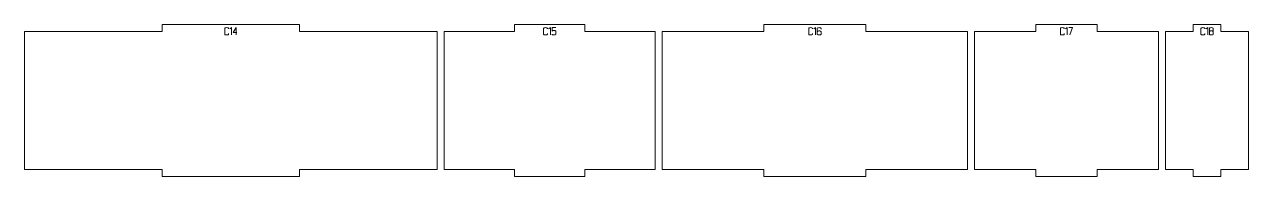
# Model space of a CAD drawing. Header units: centimetres. Extents: x -249 to 275, y -506 to 461.
# Drawn here: x -156.4 to -103.5, y 204.3 to 210.9 of the extents above; entities that cross this region are included whole.
import ezdxf

# ---------------------------------------------------------------- set-up
doc = ezdxf.new("R2010")
doc.units = ezdxf.units.CM
doc.header["$MEASUREMENT"] = 0
doc.layers.add('Capa 1', color=7, linetype='Continuous')

msp = doc.modelspace()

# ---------------------------------------------------------------- linework, layer by layer
at = {"layer": 'Capa 1', "color": 240, "lineweight": 9}
for points in [[(-156.44041, 210.63954), (-156.44041, 210.63954), (-156.44041, 204.63954), (-156.44041, 204.63954), (-156.44041, 204.63954), (-150.48773, 204.63954), (-150.48773, 204.63954), (-150.48773, 204.63954), (-150.48773, 204.33954), (-150.48773, 204.33954), (-150.48773, 204.33954), (-144.53504, 204.33954), (-144.53504, 204.33954), (-144.53504, 204.33954), (-144.53504, 204.63954), (-144.53504, 204.63954), (-144.53504, 204.63954), (-138.58235, 204.63954), (-138.58235, 204.63954), (-138.58235, 204.63954), (-138.58235, 210.63954), (-138.58235, 210.63954), (-138.58235, 210.63954), (-144.53504, 210.63954), (-144.53504, 210.63954), (-144.53504, 210.63954), (-144.53504, 210.93954), (-144.53504, 210.93954), (-144.53504, 210.93954), (-150.48773, 210.93954), (-150.48773, 210.93954), (-150.48773, 210.93954), (-150.48773, 210.63954), (-150.48773, 210.63954), (-150.48773, 210.63954), (-156.44041, 210.63954), (-156.44041, 210.63954)], [(-138.28235, 210.63954), (-138.28235, 210.63954), (-138.28235, 204.63954), (-138.28235, 204.63954), (-138.28235, 204.63954), (-135.23736, 204.63954), (-135.23736, 204.63954), (-135.23736, 204.63954), (-135.23736, 204.33954), (-135.23736, 204.33954), (-135.23736, 204.33954), (-132.19238, 204.33954), (-132.19238, 204.33954), (-132.19238, 204.33954), (-132.19238, 204.63954), (-132.19238, 204.63954), (-132.19238, 204.63954), (-129.14739, 204.63954), (-129.14739, 204.63954), (-129.14739, 204.63954), (-129.14739, 210.63954), (-129.14739, 210.63954), (-129.14739, 210.63954), (-132.19238, 210.63954), (-132.19238, 210.63954), (-132.19238, 210.63954), (-132.19238, 210.93954), (-132.19238, 210.93954), (-132.19238, 210.93954), (-135.23736, 210.93954), (-135.23736, 210.93954), (-135.23736, 210.93954), (-135.23736, 210.63954), (-135.23736, 210.63954), (-135.23736, 210.63954), (-138.28235, 210.63954), (-138.28235, 210.63954)], [(-128.84739, 210.63954), (-128.84739, 210.63954), (-128.84739, 204.63954), (-128.84739, 204.63954), (-128.84739, 204.63954), (-124.44457, 204.63954), (-124.44457, 204.63954), (-124.44457, 204.63954), (-124.44457, 204.33954), (-124.44457, 204.33954), (-124.44457, 204.33954), (-120.04175, 204.33954), (-120.04175, 204.33954), (-120.04175, 204.33954), (-120.04175, 204.63954), (-120.04175, 204.63954), (-120.04175, 204.63954), (-115.63893, 204.63954), (-115.63893, 204.63954), (-115.63893, 204.63954), (-115.63893, 210.63954), (-115.63893, 210.63954), (-115.63893, 210.63954), (-120.04175, 210.63954), (-120.04175, 210.63954), (-120.04175, 210.63954), (-120.04175, 210.93954), (-120.04175, 210.93954), (-120.04175, 210.93954), (-124.44457, 210.93954), (-124.44457, 210.93954), (-124.44457, 210.93954), (-124.44457, 210.63954), (-124.44457, 210.63954), (-124.44457, 210.63954), (-128.84739, 210.63954), (-128.84739, 210.63954)], [(-115.33893, 210.63954), (-115.33893, 210.63954), (-115.33893, 204.63954), (-115.33893, 204.63954), (-115.33893, 204.63954), (-112.68272, 204.63954), (-112.68272, 204.63954), (-112.68272, 204.63954), (-112.68272, 204.33954), (-112.68272, 204.33954), (-112.68272, 204.33954), (-110.02652, 204.33954), (-110.02652, 204.33954), (-110.02652, 204.33954), (-110.02652, 204.63954), (-110.02652, 204.63954), (-110.02652, 204.63954), (-107.37031, 204.63954), (-107.37031, 204.63954), (-107.37031, 204.63954), (-107.37031, 210.63954), (-107.37031, 210.63954), (-107.37031, 210.63954), (-110.02652, 210.63954), (-110.02652, 210.63954), (-110.02652, 210.63954), (-110.02652, 210.93954), (-110.02652, 210.93954), (-110.02652, 210.93954), (-112.68272, 210.93954), (-112.68272, 210.93954), (-112.68272, 210.93954), (-112.68272, 210.63954), (-112.68272, 210.63954), (-112.68272, 210.63954), (-115.33893, 210.63954), (-115.33893, 210.63954)], [(-107.07031, 210.63954), (-107.07031, 210.63954), (-107.07031, 204.63954), (-107.07031, 204.63954), (-107.07031, 204.63954), (-105.87366, 204.63954), (-105.87366, 204.63954), (-105.87366, 204.63954), (-105.87366, 204.33954), (-105.87366, 204.33954), (-105.87366, 204.33954), (-104.677, 204.33954), (-104.677, 204.33954), (-104.677, 204.33954), (-104.677, 204.63954), (-104.677, 204.63954), (-104.677, 204.63954), (-103.48035, 204.63954), (-103.48035, 204.63954), (-103.48035, 204.63954), (-103.48035, 210.63954), (-103.48035, 210.63954), (-103.48035, 210.63954), (-104.677, 210.63954), (-104.677, 210.63954), (-104.677, 210.63954), (-104.677, 210.93954), (-104.677, 210.93954), (-104.677, 210.93954), (-105.87366, 210.93954), (-105.87366, 210.93954), (-105.87366, 210.93954), (-105.87366, 210.63954), (-105.87366, 210.63954), (-105.87366, 210.63954), (-107.07031, 210.63954), (-107.07031, 210.63954)]]:
    msp.add_open_spline(points, degree=3, knots=[0, 0, 0, 0, 0.08333333, 0.08333333, 0.08333333, 0.16666667, 0.16666667, 0.16666667, 0.25, 0.25, 0.25, 0.33333333, 0.33333333, 0.33333333, 0.41666667, 0.41666667, 0.41666667, 0.5, 0.5, 0.5, 0.58333333, 0.58333333, 0.58333333, 0.66666667, 0.66666667, 0.66666667, 0.75, 0.75, 0.75, 0.83333333, 0.83333333, 0.83333333, 0.91666667, 0.91666667, 0.91666667, 1, 1, 1, 1], dxfattribs=at)
at = {"layer": 'Capa 1', "color": 114, "lineweight": 9}
for points, knots in [([(-147.6093, 210.54012), (-147.6093, 210.54012), (-147.6093, 210.51765), (-147.6093, 210.51765), (-147.6093, 210.50787), (-147.61725, 210.49946), (-147.63315, 210.49243), (-147.64844, 210.4857), (-147.668, 210.48234), (-147.69185, 210.48234), (-147.7157, 210.48234), (-147.73542, 210.4857), (-147.75101, 210.49243), (-147.7666, 210.49916), (-147.7744, 210.50756), (-147.7744, 210.51765), (-147.7744, 210.51765), (-147.7744, 210.76347), (-147.7744, 210.76347), (-147.7744, 210.77325), (-147.7666, 210.78151), (-147.75101, 210.78823), (-147.73481, 210.79526), (-147.71509, 210.79878), (-147.69185, 210.79878), (-147.66892, 210.79878), (-147.64935, 210.79526), (-147.63315, 210.78823), (-147.61725, 210.7812), (-147.6093, 210.77295), (-147.6093, 210.76347), (-147.6093, 210.76347), (-147.6093, 210.741), (-147.6093, 210.741), (-147.6093, 210.741), (-147.6093, 210.76347), (-147.6093, 210.76347), (-147.6093, 210.77295), (-147.61725, 210.7812), (-147.63315, 210.78823), (-147.64935, 210.79526), (-147.66892, 210.79878), (-147.69185, 210.79878), (-147.71509, 210.79878), (-147.73481, 210.79526), (-147.75101, 210.78823), (-147.7666, 210.78151), (-147.7744, 210.77325), (-147.7744, 210.76347), (-147.7744, 210.76347), (-147.7744, 210.51765), (-147.7744, 210.51765), (-147.7744, 210.50756), (-147.7666, 210.49916), (-147.75101, 210.49243), (-147.73542, 210.4857), (-147.7157, 210.48234), (-147.69185, 210.48234), (-147.668, 210.48234), (-147.64844, 210.4857), (-147.63315, 210.49243), (-147.61725, 210.49946), (-147.6093, 210.50787), (-147.6093, 210.51765), (-147.6093, 210.51765), (-147.6093, 210.54012), (-147.6093, 210.54012)], [0, 0, 0, 0, 0.04545455, 0.04545455, 0.04545455, 0.09090909, 0.09090909, 0.09090909, 0.13636364, 0.13636364, 0.13636364, 0.18181818, 0.18181818, 0.18181818, 0.22727273, 0.22727273, 0.22727273, 0.27272727, 0.27272727, 0.27272727, 0.31818182, 0.31818182, 0.31818182, 0.36363636, 0.36363636, 0.36363636, 0.40909091, 0.40909091, 0.40909091, 0.45454545, 0.45454545, 0.45454545, 0.5, 0.5, 0.5, 0.54545455, 0.54545455, 0.54545455, 0.59090909, 0.59090909, 0.59090909, 0.63636364, 0.63636364, 0.63636364, 0.68181818, 0.68181818, 0.68181818, 0.72727273, 0.72727273, 0.72727273, 0.77272727, 0.77272727, 0.77272727, 0.81818182, 0.81818182, 0.81818182, 0.86363636, 0.86363636, 0.86363636, 0.90909091, 0.90909091, 0.90909091, 0.95454545, 0.95454545, 0.95454545, 1, 1, 1, 1]), ([(-147.4786, 210.79924), (-147.4786, 210.79924), (-147.55473, 210.7465), (-147.55473, 210.7465), (-147.55473, 210.7465), (-147.4786, 210.79924), (-147.4786, 210.79924), (-147.4786, 210.79924), (-147.4786, 210.48234), (-147.4786, 210.48234), (-147.4786, 210.48234), (-147.4786, 210.79924), (-147.4786, 210.79924)], [0, 0, 0, 0, 0.25, 0.25, 0.25, 0.5, 0.5, 0.5, 0.75, 0.75, 0.75, 1, 1, 1, 1]), ([(-147.27818, 210.5869), (-147.27818, 210.5869), (-147.27818, 210.79924), (-147.27818, 210.79924), (-147.27818, 210.79924), (-147.40797, 210.5869), (-147.40797, 210.5869), (-147.40797, 210.5869), (-147.27818, 210.5869), (-147.27818, 210.5869)], [0, 0, 0, 0, 0.33333333, 0.33333333, 0.33333333, 0.66666667, 0.66666667, 0.66666667, 1, 1, 1, 1]), ([(-147.27818, 210.5869), (-147.27818, 210.5869), (-147.27818, 210.48234), (-147.27818, 210.48234), (-147.27818, 210.48234), (-147.27818, 210.5869), (-147.27818, 210.5869), (-147.27818, 210.5869), (-147.40797, 210.5869), (-147.40797, 210.5869), (-147.40797, 210.5869), (-147.27818, 210.79924), (-147.27818, 210.79924), (-147.27818, 210.79924), (-147.27818, 210.5869), (-147.27818, 210.5869), (-147.27818, 210.5869), (-147.24837, 210.5869), (-147.24837, 210.5869), (-147.24837, 210.5869), (-147.27818, 210.5869), (-147.27818, 210.5869)], [0, 0, 0, 0, 0.14285714, 0.14285714, 0.14285714, 0.28571429, 0.28571429, 0.28571429, 0.42857143, 0.42857143, 0.42857143, 0.57142857, 0.57142857, 0.57142857, 0.71428571, 0.71428571, 0.71428571, 0.85714286, 0.85714286, 0.85714286, 1, 1, 1, 1]), ([(-133.81554, 210.54012), (-133.81554, 210.54012), (-133.81554, 210.51765), (-133.81554, 210.51765), (-133.81554, 210.50787), (-133.82349, 210.49946), (-133.83939, 210.49243), (-133.85468, 210.4857), (-133.87424, 210.48234), (-133.89809, 210.48234), (-133.92194, 210.48234), (-133.94166, 210.4857), (-133.95725, 210.49243), (-133.97284, 210.49916), (-133.98064, 210.50756), (-133.98064, 210.51765), (-133.98064, 210.51765), (-133.98064, 210.76347), (-133.98064, 210.76347), (-133.98064, 210.77325), (-133.97284, 210.78151), (-133.95725, 210.78823), (-133.94105, 210.79526), (-133.92133, 210.79878), (-133.89809, 210.79878), (-133.87516, 210.79878), (-133.85559, 210.79526), (-133.83939, 210.78823), (-133.82349, 210.7812), (-133.81554, 210.77295), (-133.81554, 210.76347), (-133.81554, 210.76347), (-133.81554, 210.741), (-133.81554, 210.741), (-133.81554, 210.741), (-133.81554, 210.76347), (-133.81554, 210.76347), (-133.81554, 210.77295), (-133.82349, 210.7812), (-133.83939, 210.78823), (-133.85559, 210.79526), (-133.87516, 210.79878), (-133.89809, 210.79878), (-133.92133, 210.79878), (-133.94105, 210.79526), (-133.95725, 210.78823), (-133.97284, 210.78151), (-133.98064, 210.77325), (-133.98064, 210.76347), (-133.98064, 210.76347), (-133.98064, 210.51765), (-133.98064, 210.51765), (-133.98064, 210.50756), (-133.97284, 210.49916), (-133.95725, 210.49243), (-133.94166, 210.4857), (-133.92194, 210.48234), (-133.89809, 210.48234), (-133.87424, 210.48234), (-133.85468, 210.4857), (-133.83939, 210.49243), (-133.82349, 210.49946), (-133.81554, 210.50787), (-133.81554, 210.51765), (-133.81554, 210.51765), (-133.81554, 210.54012), (-133.81554, 210.54012)], [0, 0, 0, 0, 0.04545455, 0.04545455, 0.04545455, 0.09090909, 0.09090909, 0.09090909, 0.13636364, 0.13636364, 0.13636364, 0.18181818, 0.18181818, 0.18181818, 0.22727273, 0.22727273, 0.22727273, 0.27272727, 0.27272727, 0.27272727, 0.31818182, 0.31818182, 0.31818182, 0.36363636, 0.36363636, 0.36363636, 0.40909091, 0.40909091, 0.40909091, 0.45454545, 0.45454545, 0.45454545, 0.5, 0.5, 0.5, 0.54545455, 0.54545455, 0.54545455, 0.59090909, 0.59090909, 0.59090909, 0.63636364, 0.63636364, 0.63636364, 0.68181818, 0.68181818, 0.68181818, 0.72727273, 0.72727273, 0.72727273, 0.77272727, 0.77272727, 0.77272727, 0.81818182, 0.81818182, 0.81818182, 0.86363636, 0.86363636, 0.86363636, 0.90909091, 0.90909091, 0.90909091, 0.95454545, 0.95454545, 0.95454545, 1, 1, 1, 1]), ([(-133.68484, 210.79924), (-133.68484, 210.79924), (-133.76097, 210.7465), (-133.76097, 210.7465), (-133.76097, 210.7465), (-133.68484, 210.79924), (-133.68484, 210.79924), (-133.68484, 210.79924), (-133.68484, 210.48234), (-133.68484, 210.48234), (-133.68484, 210.48234), (-133.68484, 210.79924), (-133.68484, 210.79924)], [0, 0, 0, 0, 0.25, 0.25, 0.25, 0.5, 0.5, 0.5, 0.75, 0.75, 0.75, 1, 1, 1, 1]), ([(-133.53166, 210.48234), (-133.5552, 210.48234), (-133.57485, 210.48578), (-133.59059, 210.49266), (-133.60634, 210.49954), (-133.61421, 210.50787), (-133.61421, 210.51765), (-133.61421, 210.50787), (-133.60634, 210.49954), (-133.59059, 210.49266), (-133.57485, 210.48578), (-133.5552, 210.48234), (-133.53166, 210.48234), (-133.50812, 210.48234), (-133.48847, 210.48578), (-133.47273, 210.49266), (-133.45698, 210.49954), (-133.44911, 210.50787), (-133.44911, 210.51765), (-133.44911, 210.51765), (-133.44911, 210.64331), (-133.44911, 210.64331), (-133.44911, 210.6531), (-133.45698, 210.66143), (-133.47273, 210.66831), (-133.48847, 210.67519), (-133.50812, 210.67863), (-133.53166, 210.67863), (-133.55306, 210.67679), (-133.56957, 210.67434), (-133.58119, 210.67129), (-133.59281, 210.66823), (-133.60381, 210.6589), (-133.61421, 210.64331), (-133.61421, 210.64331), (-133.61421, 210.79878), (-133.61421, 210.79878), (-133.61421, 210.79878), (-133.45461, 210.79878), (-133.45461, 210.79878), (-133.45461, 210.79878), (-133.61421, 210.79878), (-133.61421, 210.79878), (-133.61421, 210.79878), (-133.61421, 210.64331), (-133.61421, 210.64331), (-133.60381, 210.6589), (-133.59281, 210.66823), (-133.58119, 210.67129), (-133.56957, 210.67434), (-133.55306, 210.67679), (-133.53166, 210.67863), (-133.50812, 210.67863), (-133.48847, 210.67519), (-133.47273, 210.66831), (-133.45698, 210.66143), (-133.44911, 210.6531), (-133.44911, 210.64331), (-133.44911, 210.64331), (-133.44911, 210.51765), (-133.44911, 210.51765), (-133.44911, 210.50787), (-133.45698, 210.49954), (-133.47273, 210.49266), (-133.48847, 210.48578), (-133.50812, 210.48234), (-133.53166, 210.48234)], [0, 0, 0, 0, 0.04545455, 0.04545455, 0.04545455, 0.09090909, 0.09090909, 0.09090909, 0.13636364, 0.13636364, 0.13636364, 0.18181818, 0.18181818, 0.18181818, 0.22727273, 0.22727273, 0.22727273, 0.27272727, 0.27272727, 0.27272727, 0.31818182, 0.31818182, 0.31818182, 0.36363636, 0.36363636, 0.36363636, 0.40909091, 0.40909091, 0.40909091, 0.45454545, 0.45454545, 0.45454545, 0.5, 0.5, 0.5, 0.54545455, 0.54545455, 0.54545455, 0.59090909, 0.59090909, 0.59090909, 0.63636364, 0.63636364, 0.63636364, 0.68181818, 0.68181818, 0.68181818, 0.72727273, 0.72727273, 0.72727273, 0.77272727, 0.77272727, 0.77272727, 0.81818182, 0.81818182, 0.81818182, 0.86363636, 0.86363636, 0.86363636, 0.90909091, 0.90909091, 0.90909091, 0.95454545, 0.95454545, 0.95454545, 1, 1, 1, 1]), ([(-122.34383, 210.54012), (-122.34383, 210.54012), (-122.34383, 210.51765), (-122.34383, 210.51765), (-122.34383, 210.50787), (-122.35178, 210.49946), (-122.36768, 210.49243), (-122.38297, 210.4857), (-122.40253, 210.48234), (-122.42638, 210.48234), (-122.45023, 210.48234), (-122.46995, 210.4857), (-122.48554, 210.49243), (-122.50113, 210.49916), (-122.50893, 210.50756), (-122.50893, 210.51765), (-122.50893, 210.51765), (-122.50893, 210.76347), (-122.50893, 210.76347), (-122.50893, 210.77325), (-122.50113, 210.78151), (-122.48554, 210.78823), (-122.46934, 210.79526), (-122.44962, 210.79878), (-122.42638, 210.79878), (-122.40345, 210.79878), (-122.38388, 210.79526), (-122.36768, 210.78823), (-122.35178, 210.7812), (-122.34383, 210.77295), (-122.34383, 210.76347), (-122.34383, 210.76347), (-122.34383, 210.741), (-122.34383, 210.741), (-122.34383, 210.741), (-122.34383, 210.76347), (-122.34383, 210.76347), (-122.34383, 210.77295), (-122.35178, 210.7812), (-122.36768, 210.78823), (-122.38388, 210.79526), (-122.40345, 210.79878), (-122.42638, 210.79878), (-122.44962, 210.79878), (-122.46934, 210.79526), (-122.48554, 210.78823), (-122.50113, 210.78151), (-122.50893, 210.77325), (-122.50893, 210.76347), (-122.50893, 210.76347), (-122.50893, 210.51765), (-122.50893, 210.51765), (-122.50893, 210.50756), (-122.50113, 210.49916), (-122.48554, 210.49243), (-122.46995, 210.4857), (-122.45023, 210.48234), (-122.42638, 210.48234), (-122.40253, 210.48234), (-122.38297, 210.4857), (-122.36768, 210.49243), (-122.35178, 210.49946), (-122.34383, 210.50787), (-122.34383, 210.51765), (-122.34383, 210.51765), (-122.34383, 210.54012), (-122.34383, 210.54012)], [0, 0, 0, 0, 0.04545455, 0.04545455, 0.04545455, 0.09090909, 0.09090909, 0.09090909, 0.13636364, 0.13636364, 0.13636364, 0.18181818, 0.18181818, 0.18181818, 0.22727273, 0.22727273, 0.22727273, 0.27272727, 0.27272727, 0.27272727, 0.31818182, 0.31818182, 0.31818182, 0.36363636, 0.36363636, 0.36363636, 0.40909091, 0.40909091, 0.40909091, 0.45454545, 0.45454545, 0.45454545, 0.5, 0.5, 0.5, 0.54545455, 0.54545455, 0.54545455, 0.59090909, 0.59090909, 0.59090909, 0.63636364, 0.63636364, 0.63636364, 0.68181818, 0.68181818, 0.68181818, 0.72727273, 0.72727273, 0.72727273, 0.77272727, 0.77272727, 0.77272727, 0.81818182, 0.81818182, 0.81818182, 0.86363636, 0.86363636, 0.86363636, 0.90909091, 0.90909091, 0.90909091, 0.95454545, 0.95454545, 0.95454545, 1, 1, 1, 1]), ([(-122.21313, 210.79924), (-122.21313, 210.79924), (-122.28926, 210.7465), (-122.28926, 210.7465), (-122.28926, 210.7465), (-122.21313, 210.79924), (-122.21313, 210.79924), (-122.21313, 210.79924), (-122.21313, 210.48234), (-122.21313, 210.48234), (-122.21313, 210.48234), (-122.21313, 210.79924), (-122.21313, 210.79924)], [0, 0, 0, 0, 0.25, 0.25, 0.25, 0.5, 0.5, 0.5, 0.75, 0.75, 0.75, 1, 1, 1, 1]), ([(-122.05995, 210.48234), (-122.08349, 210.48234), (-122.10314, 210.48578), (-122.11888, 210.49266), (-122.13463, 210.49954), (-122.1425, 210.50787), (-122.1425, 210.51765), (-122.1425, 210.51765), (-122.1425, 210.62451), (-122.1425, 210.62451), (-122.1425, 210.62451), (-122.1425, 210.76347), (-122.1425, 210.76347), (-122.1425, 210.77325), (-122.13463, 210.78158), (-122.11888, 210.78846), (-122.10314, 210.79534), (-122.08349, 210.79878), (-122.05995, 210.79878), (-122.03641, 210.79878), (-122.01676, 210.79534), (-122.00102, 210.78846), (-121.98527, 210.78158), (-121.9774, 210.77325), (-121.9774, 210.76347), (-121.9774, 210.76347), (-121.9774, 210.73779), (-121.9774, 210.73779), (-121.9774, 210.73779), (-121.9774, 210.76347), (-121.9774, 210.76347), (-121.9774, 210.77325), (-121.98527, 210.78158), (-122.00102, 210.78846), (-122.01676, 210.79534), (-122.03641, 210.79878), (-122.05995, 210.79878), (-122.08349, 210.79878), (-122.10314, 210.79534), (-122.11888, 210.78846), (-122.13463, 210.78158), (-122.1425, 210.77325), (-122.1425, 210.76347), (-122.1425, 210.76347), (-122.1425, 210.62451), (-122.1425, 210.62451), (-122.1425, 210.63368), (-122.13295, 210.64186), (-122.11384, 210.64904), (-122.09473, 210.65623), (-122.07677, 210.65982), (-122.05995, 210.65982), (-122.03641, 210.65982), (-122.01676, 210.65638), (-122.00102, 210.6495), (-121.98527, 210.64262), (-121.9774, 210.63429), (-121.9774, 210.62451), (-121.9774, 210.62451), (-121.9774, 210.51765), (-121.9774, 210.51765), (-121.9774, 210.50787), (-121.98527, 210.49954), (-122.00102, 210.49266), (-122.01676, 210.48578), (-122.03641, 210.48234), (-122.05995, 210.48234)], [0, 0, 0, 0, 0.04545455, 0.04545455, 0.04545455, 0.09090909, 0.09090909, 0.09090909, 0.13636364, 0.13636364, 0.13636364, 0.18181818, 0.18181818, 0.18181818, 0.22727273, 0.22727273, 0.22727273, 0.27272727, 0.27272727, 0.27272727, 0.31818182, 0.31818182, 0.31818182, 0.36363636, 0.36363636, 0.36363636, 0.40909091, 0.40909091, 0.40909091, 0.45454545, 0.45454545, 0.45454545, 0.5, 0.5, 0.5, 0.54545455, 0.54545455, 0.54545455, 0.59090909, 0.59090909, 0.59090909, 0.63636364, 0.63636364, 0.63636364, 0.68181818, 0.68181818, 0.68181818, 0.72727273, 0.72727273, 0.72727273, 0.77272727, 0.77272727, 0.77272727, 0.81818182, 0.81818182, 0.81818182, 0.86363636, 0.86363636, 0.86363636, 0.90909091, 0.90909091, 0.90909091, 0.95454545, 0.95454545, 0.95454545, 1, 1, 1, 1]), ([(-111.45254, 210.54012), (-111.45254, 210.54012), (-111.45254, 210.51765), (-111.45254, 210.51765), (-111.45254, 210.50787), (-111.46049, 210.49946), (-111.47639, 210.49243), (-111.49168, 210.4857), (-111.51124, 210.48234), (-111.53509, 210.48234), (-111.55894, 210.48234), (-111.57866, 210.4857), (-111.59425, 210.49243), (-111.60984, 210.49916), (-111.61764, 210.50756), (-111.61764, 210.51765), (-111.61764, 210.51765), (-111.61764, 210.76347), (-111.61764, 210.76347), (-111.61764, 210.77325), (-111.60984, 210.78151), (-111.59425, 210.78823), (-111.57805, 210.79526), (-111.55833, 210.79878), (-111.53509, 210.79878), (-111.51216, 210.79878), (-111.49259, 210.79526), (-111.47639, 210.78823), (-111.46049, 210.7812), (-111.45254, 210.77295), (-111.45254, 210.76347), (-111.45254, 210.76347), (-111.45254, 210.741), (-111.45254, 210.741), (-111.45254, 210.741), (-111.45254, 210.76347), (-111.45254, 210.76347), (-111.45254, 210.77295), (-111.46049, 210.7812), (-111.47639, 210.78823), (-111.49259, 210.79526), (-111.51216, 210.79878), (-111.53509, 210.79878), (-111.55833, 210.79878), (-111.57805, 210.79526), (-111.59425, 210.78823), (-111.60984, 210.78151), (-111.61764, 210.77325), (-111.61764, 210.76347), (-111.61764, 210.76347), (-111.61764, 210.51765), (-111.61764, 210.51765), (-111.61764, 210.50756), (-111.60984, 210.49916), (-111.59425, 210.49243), (-111.57866, 210.4857), (-111.55894, 210.48234), (-111.53509, 210.48234), (-111.51124, 210.48234), (-111.49168, 210.4857), (-111.47639, 210.49243), (-111.46049, 210.49946), (-111.45254, 210.50787), (-111.45254, 210.51765), (-111.45254, 210.51765), (-111.45254, 210.54012), (-111.45254, 210.54012)], [0, 0, 0, 0, 0.04545455, 0.04545455, 0.04545455, 0.09090909, 0.09090909, 0.09090909, 0.13636364, 0.13636364, 0.13636364, 0.18181818, 0.18181818, 0.18181818, 0.22727273, 0.22727273, 0.22727273, 0.27272727, 0.27272727, 0.27272727, 0.31818182, 0.31818182, 0.31818182, 0.36363636, 0.36363636, 0.36363636, 0.40909091, 0.40909091, 0.40909091, 0.45454545, 0.45454545, 0.45454545, 0.5, 0.5, 0.5, 0.54545455, 0.54545455, 0.54545455, 0.59090909, 0.59090909, 0.59090909, 0.63636364, 0.63636364, 0.63636364, 0.68181818, 0.68181818, 0.68181818, 0.72727273, 0.72727273, 0.72727273, 0.77272727, 0.77272727, 0.77272727, 0.81818182, 0.81818182, 0.81818182, 0.86363636, 0.86363636, 0.86363636, 0.90909091, 0.90909091, 0.90909091, 0.95454545, 0.95454545, 0.95454545, 1, 1, 1, 1]), ([(-111.32184, 210.79924), (-111.32184, 210.79924), (-111.39797, 210.7465), (-111.39797, 210.7465), (-111.39797, 210.7465), (-111.32184, 210.79924), (-111.32184, 210.79924), (-111.32184, 210.79924), (-111.32184, 210.48234), (-111.32184, 210.48234), (-111.32184, 210.48234), (-111.32184, 210.79924), (-111.32184, 210.79924)], [0, 0, 0, 0, 0.25, 0.25, 0.25, 0.5, 0.5, 0.5, 0.75, 0.75, 0.75, 1, 1, 1, 1]), ([(-111.21269, 210.48234), (-111.21269, 210.48234), (-111.09161, 210.79878), (-111.09161, 210.79878), (-111.09161, 210.79878), (-111.25121, 210.79878), (-111.25121, 210.79878), (-111.25121, 210.79878), (-111.09161, 210.79878), (-111.09161, 210.79878), (-111.09161, 210.79878), (-111.21269, 210.48234), (-111.21269, 210.48234)], [0, 0, 0, 0, 0.25, 0.25, 0.25, 0.5, 0.5, 0.5, 0.75, 0.75, 0.75, 1, 1, 1, 1]), ([(-105.376, 210.54012), (-105.376, 210.54012), (-105.376, 210.51765), (-105.376, 210.51765), (-105.376, 210.50787), (-105.38395, 210.49946), (-105.39985, 210.49243), (-105.41514, 210.4857), (-105.4347, 210.48234), (-105.45855, 210.48234), (-105.4824, 210.48234), (-105.50212, 210.4857), (-105.51771, 210.49243), (-105.5333, 210.49916), (-105.5411, 210.50756), (-105.5411, 210.51765), (-105.5411, 210.51765), (-105.5411, 210.76347), (-105.5411, 210.76347), (-105.5411, 210.77325), (-105.5333, 210.78151), (-105.51771, 210.78823), (-105.50151, 210.79526), (-105.48179, 210.79878), (-105.45855, 210.79878), (-105.43562, 210.79878), (-105.41605, 210.79526), (-105.39985, 210.78823), (-105.38395, 210.7812), (-105.376, 210.77295), (-105.376, 210.76347), (-105.376, 210.76347), (-105.376, 210.741), (-105.376, 210.741), (-105.376, 210.741), (-105.376, 210.76347), (-105.376, 210.76347), (-105.376, 210.77295), (-105.38395, 210.7812), (-105.39985, 210.78823), (-105.41605, 210.79526), (-105.43562, 210.79878), (-105.45855, 210.79878), (-105.48179, 210.79878), (-105.50151, 210.79526), (-105.51771, 210.78823), (-105.5333, 210.78151), (-105.5411, 210.77325), (-105.5411, 210.76347), (-105.5411, 210.76347), (-105.5411, 210.51765), (-105.5411, 210.51765), (-105.5411, 210.50756), (-105.5333, 210.49916), (-105.51771, 210.49243), (-105.50212, 210.4857), (-105.4824, 210.48234), (-105.45855, 210.48234), (-105.4347, 210.48234), (-105.41514, 210.4857), (-105.39985, 210.49243), (-105.38395, 210.49946), (-105.376, 210.50787), (-105.376, 210.51765), (-105.376, 210.51765), (-105.376, 210.54012), (-105.376, 210.54012)], [0, 0, 0, 0, 0.04545455, 0.04545455, 0.04545455, 0.09090909, 0.09090909, 0.09090909, 0.13636364, 0.13636364, 0.13636364, 0.18181818, 0.18181818, 0.18181818, 0.22727273, 0.22727273, 0.22727273, 0.27272727, 0.27272727, 0.27272727, 0.31818182, 0.31818182, 0.31818182, 0.36363636, 0.36363636, 0.36363636, 0.40909091, 0.40909091, 0.40909091, 0.45454545, 0.45454545, 0.45454545, 0.5, 0.5, 0.5, 0.54545455, 0.54545455, 0.54545455, 0.59090909, 0.59090909, 0.59090909, 0.63636364, 0.63636364, 0.63636364, 0.68181818, 0.68181818, 0.68181818, 0.72727273, 0.72727273, 0.72727273, 0.77272727, 0.77272727, 0.77272727, 0.81818182, 0.81818182, 0.81818182, 0.86363636, 0.86363636, 0.86363636, 0.90909091, 0.90909091, 0.90909091, 0.95454545, 0.95454545, 0.95454545, 1, 1, 1, 1]), ([(-105.2453, 210.79924), (-105.2453, 210.79924), (-105.32143, 210.7465), (-105.32143, 210.7465), (-105.32143, 210.7465), (-105.2453, 210.79924), (-105.2453, 210.79924), (-105.2453, 210.79924), (-105.2453, 210.48234), (-105.2453, 210.48234), (-105.2453, 210.48234), (-105.2453, 210.79924), (-105.2453, 210.79924)], [0, 0, 0, 0, 0.25, 0.25, 0.25, 0.5, 0.5, 0.5, 0.75, 0.75, 0.75, 1, 1, 1, 1]), ([(-105.17467, 210.68917), (-105.17467, 210.68122), (-105.16901, 210.67404), (-105.1577, 210.66762), (-105.14639, 210.6612), (-105.12453, 210.65692), (-105.09212, 210.65478), (-105.05971, 210.65692), (-105.03785, 210.6612), (-105.02654, 210.66762), (-105.01523, 210.67404), (-105.00957, 210.68122), (-105.00957, 210.68917), (-105.00957, 210.68917), (-105.00957, 210.76347), (-105.00957, 210.76347), (-105.00957, 210.77325), (-105.01744, 210.78158), (-105.03319, 210.78846), (-105.04893, 210.79534), (-105.06858, 210.79878), (-105.09212, 210.79878), (-105.11566, 210.79878), (-105.13531, 210.79534), (-105.15105, 210.78846), (-105.1668, 210.78158), (-105.17467, 210.77325), (-105.17467, 210.76347), (-105.17467, 210.76347), (-105.17467, 210.68917), (-105.17467, 210.68917)], [0, 0, 0, 0, 0.1, 0.1, 0.1, 0.2, 0.2, 0.2, 0.3, 0.3, 0.3, 0.4, 0.4, 0.4, 0.5, 0.5, 0.5, 0.6, 0.6, 0.6, 0.7, 0.7, 0.7, 0.8, 0.8, 0.8, 0.9, 0.9, 0.9, 1, 1, 1, 1]), ([(-105.09212, 210.48234), (-105.11566, 210.48234), (-105.13531, 210.48578), (-105.15105, 210.49266), (-105.1668, 210.49954), (-105.17467, 210.50787), (-105.17467, 210.51765), (-105.17467, 210.51765), (-105.17467, 210.62084), (-105.17467, 210.62084), (-105.17467, 210.6291), (-105.16901, 210.63628), (-105.1577, 210.64239), (-105.14639, 210.64851), (-105.12453, 210.65264), (-105.09212, 210.65478), (-105.12453, 210.65692), (-105.14639, 210.6612), (-105.1577, 210.66762), (-105.16901, 210.67404), (-105.17467, 210.68122), (-105.17467, 210.68917), (-105.17467, 210.68917), (-105.17467, 210.76347), (-105.17467, 210.76347), (-105.17467, 210.77325), (-105.1668, 210.78158), (-105.15105, 210.78846), (-105.13531, 210.79534), (-105.11566, 210.79878), (-105.09212, 210.79878), (-105.06858, 210.79878), (-105.04893, 210.79534), (-105.03319, 210.78846), (-105.01744, 210.78158), (-105.00957, 210.77325), (-105.00957, 210.76347), (-105.00957, 210.76347), (-105.00957, 210.68917), (-105.00957, 210.68917), (-105.00957, 210.68122), (-105.01523, 210.67404), (-105.02654, 210.66762), (-105.03785, 210.6612), (-105.05971, 210.65692), (-105.09212, 210.65478), (-105.05971, 210.65264), (-105.03785, 210.64851), (-105.02654, 210.64239), (-105.01523, 210.63628), (-105.00957, 210.6291), (-105.00957, 210.62084), (-105.00957, 210.62084), (-105.00957, 210.51765), (-105.00957, 210.51765), (-105.00957, 210.50787), (-105.01744, 210.49954), (-105.03319, 210.49266), (-105.04893, 210.48578), (-105.06858, 210.48234), (-105.09212, 210.48234)], [0, 0, 0, 0, 0.05, 0.05, 0.05, 0.1, 0.1, 0.1, 0.15, 0.15, 0.15, 0.2, 0.2, 0.2, 0.25, 0.25, 0.25, 0.3, 0.3, 0.3, 0.35, 0.35, 0.35, 0.4, 0.4, 0.4, 0.45, 0.45, 0.45, 0.5, 0.5, 0.5, 0.55, 0.55, 0.55, 0.6, 0.6, 0.6, 0.65, 0.65, 0.65, 0.7, 0.7, 0.7, 0.75, 0.75, 0.75, 0.8, 0.8, 0.8, 0.85, 0.85, 0.85, 0.9, 0.9, 0.9, 0.95, 0.95, 0.95, 1, 1, 1, 1]), ([(-122.1425, 210.51765), (-122.1425, 210.50787), (-122.13463, 210.49954), (-122.11888, 210.49266), (-122.10314, 210.48578), (-122.08349, 210.48234), (-122.05995, 210.48234), (-122.03641, 210.48234), (-122.01676, 210.48578), (-122.00102, 210.49266), (-121.98527, 210.49954), (-121.9774, 210.50787), (-121.9774, 210.51765), (-121.9774, 210.51765), (-121.9774, 210.62451), (-121.9774, 210.62451), (-121.9774, 210.63429), (-121.98527, 210.64262), (-122.00102, 210.6495), (-122.01676, 210.65638), (-122.03641, 210.65982), (-122.05995, 210.65982), (-122.07677, 210.65982), (-122.09473, 210.65623), (-122.11384, 210.64904), (-122.13295, 210.64186), (-122.1425, 210.63368), (-122.1425, 210.62451), (-122.1425, 210.62451), (-122.1425, 210.51765), (-122.1425, 210.51765)], [0, 0, 0, 0, 0.1, 0.1, 0.1, 0.2, 0.2, 0.2, 0.3, 0.3, 0.3, 0.4, 0.4, 0.4, 0.5, 0.5, 0.5, 0.6, 0.6, 0.6, 0.7, 0.7, 0.7, 0.8, 0.8, 0.8, 0.9, 0.9, 0.9, 1, 1, 1, 1]), ([(-105.17467, 210.51765), (-105.17467, 210.50787), (-105.1668, 210.49954), (-105.15105, 210.49266), (-105.13531, 210.48578), (-105.11566, 210.48234), (-105.09212, 210.48234), (-105.06858, 210.48234), (-105.04893, 210.48578), (-105.03319, 210.49266), (-105.01744, 210.49954), (-105.00957, 210.50787), (-105.00957, 210.51765), (-105.00957, 210.51765), (-105.00957, 210.62084), (-105.00957, 210.62084), (-105.00957, 210.6291), (-105.01523, 210.63628), (-105.02654, 210.64239), (-105.03785, 210.64851), (-105.05971, 210.65264), (-105.09212, 210.65478), (-105.12453, 210.65264), (-105.14639, 210.64851), (-105.1577, 210.64239), (-105.16901, 210.63628), (-105.17467, 210.6291), (-105.17467, 210.62084), (-105.17467, 210.62084), (-105.17467, 210.51765), (-105.17467, 210.51765)], [0, 0, 0, 0, 0.1, 0.1, 0.1, 0.2, 0.2, 0.2, 0.3, 0.3, 0.3, 0.4, 0.4, 0.4, 0.5, 0.5, 0.5, 0.6, 0.6, 0.6, 0.7, 0.7, 0.7, 0.8, 0.8, 0.8, 0.9, 0.9, 0.9, 1, 1, 1, 1])]:
    msp.add_open_spline(points, degree=3, knots=knots, dxfattribs=at)

doc.saveas('drawing.dxf')
